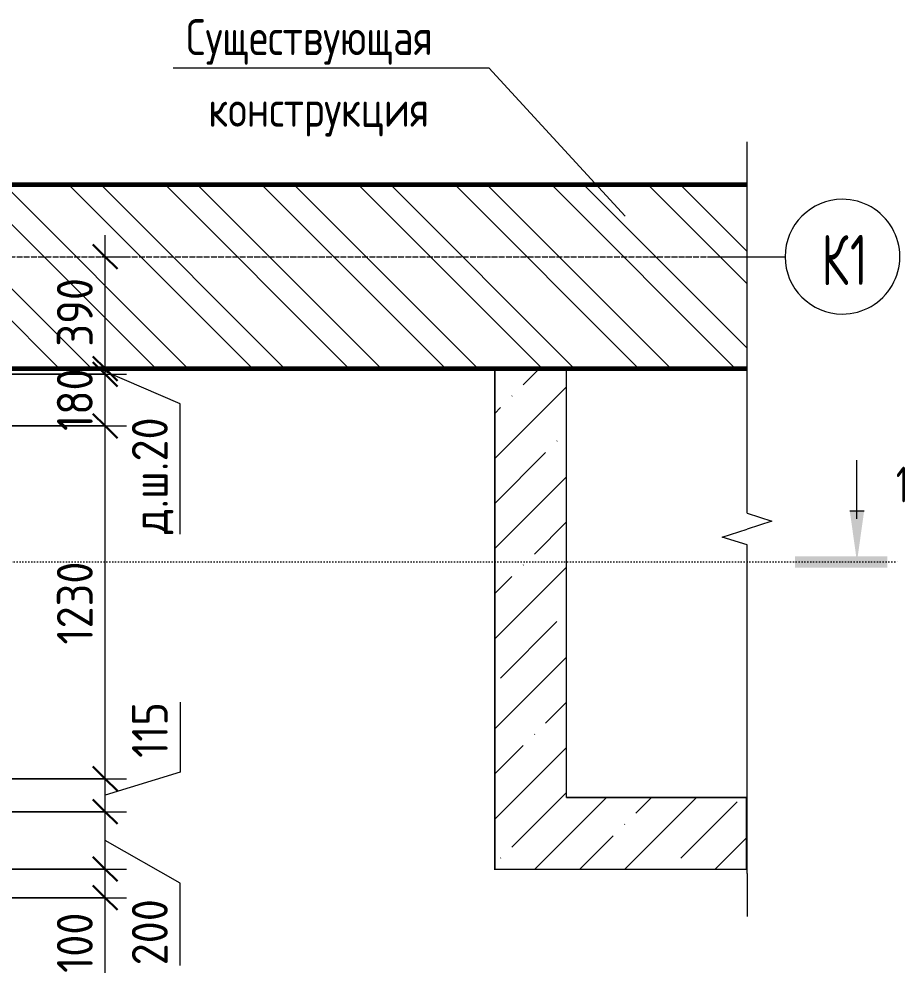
# Model space of a CAD drawing. Header units: millimetres. Extents: x -39853 to 12393, y -4903 to 80275.
# Drawn here: x -34657 to -31568, y 76688 to 80013 of the extents above; entities that cross this region are included whole.
import ezdxf

# ---------------------------------------------------------------- set-up
doc = ezdxf.new("R2010")
doc.units = ezdxf.units.MM
doc.linetypes.add('02 Штрихпунктирная _20 мм_', pattern=[25, 20, -2.5, 0, -2.5])
doc.linetypes.add('04 Пунктир 10мм', pattern=[10, 0, -10])
for name, color, linetype, lineweight in [('AA_Dim', 7, 'Continuous', 9), ('AA_Dim-50', 7, 'Continuous', 9), ('AA_Linii', 7, 'Continuous', 9), ('AA_Oformlenie', 7, 'Continuous', 9), ('AA_Razrez', 7, 'Continuous', 9), ('AA_Vinoska', 7, 'Continuous', 9), ('AF_Stena', 7, 'Continuous', 20), ('AF_Stena_Опалубка', 253, 'Continuous', 20), ('Оси', 7, 'Continuous', 9)]:
    doc.layers.add(name, color=color, linetype=linetype, lineweight=lineweight)
doc.styles.add('GOST Common', font='GOST Common.ttf', dxfattribs={"width": 0.85, "height": 125})
doc.styles.add('ISOCPEUR', font='isocpeur.ttf', dxfattribs={"width": 0.7, "height": 175})
doc.styles.add('ISOCPEUR_3', font='isocpeur.ttf', dxfattribs={"width": 0.7, "height": 125})
doc.styles.add('ISOCPEUR_4', font='isocpeur.ttf', dxfattribs={"width": 0.9, "height": 125})
doc.dimstyles.new('00_Точн_3_знака__прозр_', dxfattribs={"dimscale": 304.8, "dimtxt": 124.497647, "dimasz": 0.278871, "dimexe": 0.246063, "dimexo": 0.164042, "dimgap": 0.016404, "dimtad": 1, "dimdec": 3, "dimrnd": 0.001, "dimdsep": 46, "dimtxsty": 'ISOCPEUR_4', "dimblk1": 'OBLIQUE', "dimblk2": 'OBLIQUE', "dimsah": 1, "dimcen": 0.09, "dimdle": 0.246063, "dimazin": 0, "dimtfac": 1, "dimtdec": 4, "dimtix": 1, "dimtmove": 1, "dimatfit": 3, "dimfxl": 1, "dimtvp": 1, "dimtolj": 1, "dimtzin": 0, "dimlwd": 18, "dimlwe": 18, "dimarcsym": 2})
doc.dimstyles.new('00_Точн_3_знака__прозр__1', dxfattribs={"dimscale": 304.8, "dimtxt": 124.497647, "dimasz": 0.278871, "dimexe": 0.246063, "dimexo": 0.164042, "dimgap": 0.016404, "dimtad": 1, "dimdec": 3, "dimrnd": 0.001, "dimdsep": 46, "dimtxsty": 'ISOCPEUR_4', "dimblk1": 'OBLIQUE', "dimblk2": 'OBLIQUE', "dimsah": 1, "dimcen": 0.09, "dimdle": 0.246063, "dimazin": 0, "dimtfac": 1, "dimtdec": 4, "dimtix": 1, "dimtmove": 0, "dimatfit": 3, "dimfxl": 1, "dimtvp": 1, "dimtolj": 1, "dimtzin": 0, "dimlwd": 18, "dimlwe": 18, "dimarcsym": 2})

# ---------------------------------------------------------------- blocks, each defined once
blk = doc.blocks.new('011_ЛинияОбрыва _ЭлУзла_Линия_ - Тип 1-4160036-Схема расположения форшахты в_о 14_1-К1')
at = {"layer": 'AA_Oformlenie'}
for p, q in [((0, 0), (1145, 0)), ((1256.3, 0), (2400, 0))]:
    blk.add_line(p, q, dxfattribs=at)
blk = doc.blocks.new('Ось сетки - d_4мм-2765513-Схема расположения форшахты в_о 14_1-К1')
at = {"layer": 'Оси'}
for start, end in [(360, 180), (360, 180), (180, 360), (180, 360)]:
    blk.add_arc((0, 0), 4, start, end, dxfattribs=at)
blk = doc.blocks.new('010_Текст с выноской - Текст 2 строки-4027658-Схема расположения форшахты в_о 14_1-К1')
at = {"layer": 'AA_Vinoska'}
blk.add_line((-11, 0), (11, 0), dxfattribs=at)
blk = doc.blocks.new('Разрез - Номер узла_ спереди-394134-Схема расположения форшахты в_о 14_1-К1')
at = {"layer": 'AA_Razrez'}
for points in [[(7.329, 0.404), (7.329, -0.394), (0.873, -0.394), (0.873, 0.404)], [(3.497, -3.533), (2.503, -3.533), (3, 0)]]:
    blk.add_hatch(color=256, dxfattribs=at).paths.add_polyline_path(points)
for p, q in [((3, -3), (3, -7.096)), ((2.503, -3.533), (3.497, -3.533))]:
    blk.add_line(p, q, dxfattribs=at)
blk = doc.blocks.new('DIMBLOCK1-Схема расположения форшахты в_о 14_1-К1')
at = {"layer": 'AA_Dim-50', "lineweight": 30}
for p, q in [((-34356.8, 77050), (-34399.3, 77092.5)), ((-34356.8, 77050), (-34314.3, 77007.5)), ((-34356.8, 76950), (-34399.3, 76992.5)), ((-34356.8, 76950), (-34314.3, 76907.5))]:
    blk.add_line(p, q, dxfattribs=at)
at = {"layer": 'AA_Dim-50', "lineweight": 18}
for p, q in [((-34864.9, 77050), (-34281.8, 77050)), ((-34356.8, 77050), (-34864.9, 77050)), ((-34356.8, 76875), (-34356.8, 77050)), ((-34356.8, 76953.6), (-34356.8, 77000)), ((-34764.9, 76950), (-34281.8, 76950)), ((-34356.8, 76950), (-34764.9, 76950)), ((-34356.8, 76688.1), (-34356.8, 76953.6))]:
    blk.add_line(p, q, dxfattribs=at)
at = {"layer": 'AA_Dim-50', "color": 0, "lineweight": 18, "insert": (-34525.1, 76688.1), "char_height": 125, "width": 258.572, "attachment_point": 1, "rotation": 90, "line_spacing_factor": 1.149209, "style": 'ISOCPEUR_4'}
blk.add_mtext('100', dxfattribs=at)
blk = doc.blocks.new('_Oblique')
at = {"color": 0, "linetype": 'ByBlock', "lineweight": -2}
blk.add_line((-0.5, -0.5), (0.5, 0.5), dxfattribs=at)
blk = doc.blocks.new('DIMBLOCK2-Схема расположения форшахты в_о 14_1-К1')
at = {"layer": 'AA_Dim-50', "lineweight": 30}
for p, q in [((-34356.8, 77250), (-34399.3, 77292.5)), ((-34356.8, 77250), (-34314.3, 77207.5)), ((-34356.8, 77050), (-34399.3, 77092.5)), ((-34356.8, 77050), (-34314.3, 77007.5))]:
    blk.add_line(p, q, dxfattribs=at)
at = {"layer": 'AA_Dim-50', "lineweight": 18}
for p, q in [((-35064.9, 77250), (-34281.8, 77250)), ((-34356.8, 77250), (-35064.9, 77250)), ((-34356.8, 77050), (-34356.8, 77250)), ((-34095.3, 77001.5), (-34356.8, 77150)), ((-34864.9, 77050), (-34281.8, 77050)), ((-34356.8, 77050), (-34864.9, 77050)), ((-34095.3, 76714.5), (-34095.3, 77001.5))]:
    blk.add_line(p, q, dxfattribs=at)
at = {"layer": 'AA_Dim-50', "color": 0, "lineweight": 18, "insert": (-34263.6, 76714.5), "char_height": 125, "width": 284.429, "attachment_point": 1, "rotation": 90, "line_spacing_factor": 1.149209, "style": 'ISOCPEUR_4'}
blk.add_mtext('200', dxfattribs=at)
blk = doc.blocks.new('DIMBLOCK3-Схема расположения форшахты в_о 14_1-К1')
at = {"layer": 'AA_Dim-50', "lineweight": 18}
for p, q in [((-34095.3, 77631.7), (-34095.3, 77387.7)), ((-34095.3, 77387.7), (-34356.8, 77307.5)), ((-34864.9, 77365), (-34281.8, 77365)), ((-34356.8, 77365), (-34864.9, 77365)), ((-34356.8, 77250), (-34356.8, 77365)), ((-35064.9, 77250), (-34281.8, 77250)), ((-34356.8, 77250), (-35064.9, 77250))]:
    blk.add_line(p, q, dxfattribs=at)
at = {"layer": 'AA_Dim-50', "lineweight": 30}
for p, q in [((-34356.8, 77365), (-34399.3, 77407.5)), ((-34356.8, 77365), (-34314.3, 77322.5)), ((-34356.8, 77250), (-34399.3, 77292.5)), ((-34356.8, 77250), (-34314.3, 77207.5))]:
    blk.add_line(p, q, dxfattribs=at)
at = {"layer": 'AA_Dim-50', "color": 0, "lineweight": 18, "insert": (-34263.6, 77437.7), "char_height": 125, "width": 232.715, "attachment_point": 1, "rotation": 90, "line_spacing_factor": 1.149209, "style": 'ISOCPEUR_4'}
blk.add_mtext('115', dxfattribs=at)
blk = doc.blocks.new('DIMBLOCK4-Схема расположения форшахты в_о 14_1-К1')
at = {"layer": 'AA_Dim-50', "lineweight": 30}
for p, q in [((-34356.8, 78595), (-34399.3, 78637.5)), ((-34356.8, 78595), (-34314.3, 78552.5)), ((-34356.8, 77365), (-34399.3, 77407.5)), ((-34356.8, 77365), (-34314.3, 77322.5))]:
    blk.add_line(p, q, dxfattribs=at)
at = {"layer": 'AA_Dim-50', "lineweight": 18}
for p, q in [((-34864.9, 78595), (-34281.8, 78595)), ((-34356.8, 78595), (-34864.9, 78595)), ((-34356.8, 77365), (-34356.8, 78595)), ((-34864.9, 77365), (-34281.8, 77365)), ((-34356.8, 77365), (-34864.9, 77365))]:
    blk.add_line(p, q, dxfattribs=at)
at = {"layer": 'AA_Dim-50', "color": 0, "lineweight": 18, "insert": (-34525.1, 77832.7), "char_height": 125, "width": 353.382, "attachment_point": 1, "rotation": 90, "line_spacing_factor": 1.149209, "style": 'ISOCPEUR_4'}
blk.add_mtext('1230', dxfattribs=at)
blk = doc.blocks.new('DIMBLOCK5-Схема расположения форшахты в_о 14_1-К1')
at = {"layer": 'AA_Dim-50', "lineweight": 30}
for p, q in [((-34356.8, 78775), (-34399.3, 78817.5)), ((-34356.8, 78775), (-34314.3, 78732.5)), ((-34356.8, 78595), (-34399.3, 78637.5)), ((-34356.8, 78595), (-34314.3, 78552.5))]:
    blk.add_line(p, q, dxfattribs=at)
at = {"layer": 'AA_Dim-50', "lineweight": 18}
for p, q in [((-34764.9, 78775), (-34281.8, 78775)), ((-34356.8, 78775), (-34764.9, 78775)), ((-34356.8, 78595), (-34356.8, 78775)), ((-34864.9, 78595), (-34281.8, 78595)), ((-34356.8, 78595), (-34864.9, 78595))]:
    blk.add_line(p, q, dxfattribs=at)
at = {"layer": 'AA_Dim-50', "color": 0, "lineweight": 18, "insert": (-34525.1, 78577.2), "char_height": 125, "width": 258.572, "attachment_point": 1, "rotation": 90, "line_spacing_factor": 1.149209, "style": 'ISOCPEUR_4'}
blk.add_mtext('180', dxfattribs=at)
blk = doc.blocks.new('DIMBLOCK6-Схема расположения форшахты в_о 14_1-К1')
at = {"layer": 'AA_Dim-50', "lineweight": 30}
for p, q in [((-34356.8, 78795), (-34399.3, 78837.5)), ((-34356.8, 78775), (-34399.3, 78817.5)), ((-34356.8, 78795), (-34314.3, 78752.5)), ((-34356.8, 78775), (-34314.3, 78732.5))]:
    blk.add_line(p, q, dxfattribs=at)
at = {"layer": 'AA_Dim-50', "lineweight": 18}
for p, q in [((-34764.9, 78775), (-34281.8, 78775)), ((-34356.8, 78775), (-34764.9, 78775)), ((-34366.9, 78795), (-34281.8, 78795)), ((-34356.8, 78795), (-34366.9, 78795)), ((-34356.8, 78775), (-34356.8, 78795)), ((-34095.3, 78672.3), (-34356.8, 78785)), ((-34095.3, 78217.7), (-34095.3, 78672.3))]:
    blk.add_line(p, q, dxfattribs=at)
at = {"layer": 'AA_Dim-50', "color": 0, "lineweight": 18, "insert": (-34263.6, 78217.7), "char_height": 125, "width": 485.541, "attachment_point": 1, "rotation": 90, "line_spacing_factor": 1.149209, "style": 'ISOCPEUR_4'}
blk.add_mtext('д.ш.20', dxfattribs=at)
blk = doc.blocks.new('DIMBLOCK7-Схема расположения форшахты в_о 14_1-К1')
at = {"layer": 'AA_Dim-50', "lineweight": 18}
for p, q in [((-34356.8, 78795), (-34356.8, 79260)), ((-34366.9, 79185), (-34281.8, 79185)), ((-34356.8, 79185), (-34366.9, 79185)), ((-34366.9, 78795), (-34281.8, 78795)), ((-34356.8, 78795), (-34366.9, 78795))]:
    blk.add_line(p, q, dxfattribs=at)
at = {"layer": 'AA_Dim-50', "lineweight": 30}
for p, q in [((-34356.8, 79185), (-34399.3, 79227.5)), ((-34356.8, 79185), (-34314.3, 79142.5)), ((-34356.8, 78795), (-34399.3, 78837.5)), ((-34356.8, 78795), (-34314.3, 78752.5))]:
    blk.add_line(p, q, dxfattribs=at)
at = {"layer": 'AA_Dim-50', "color": 0, "lineweight": 18, "insert": (-34525.1, 78871.4), "char_height": 125, "width": 284.429, "attachment_point": 1, "rotation": 90, "line_spacing_factor": 1.149209, "style": 'ISOCPEUR_4'}
blk.add_mtext('390', dxfattribs=at)

msp = doc.modelspace()

# ---------------------------------------------------------------- hatches: boundary and pattern name
at = {"layer": 'AA_Oformlenie'}
h = msp.add_hatch(dxfattribs=at)
h.set_pattern_fill('FP_3', color=250, style=0, pattern_type=2)
h.set_pattern_definition([(45, (-29560.04, 39488.23), (-157.1545, 157.1545), []), (45, (-29402.88, 39488.23), (-157.1545, 157.1545), [277.813, -55.563, 1.676, -53.886])])
h.paths.add_polyline_path([(-32120.2627, 77049.9563), (-32120.2627, 77299.9563), (-32748.2903, 77299.9563), (-32748.2903, 78794.9563), (-32998.2903, 78794.9563), (-32998.2903, 77049.9563)])
at = {"layer": 'AF_Stena', "lineweight": 9}
h = msp.add_hatch(dxfattribs=at)
h.set_pattern_fill('FP_2', color=256, style=0, pattern_type=2)
h.set_pattern_definition([(135, (-29560.04, 39488.23), (-168.3798, -168.3798), []), (135, (-29447.78, 39488.23), (-168.3798, -168.3798), [])])
h.paths.add_polyline_path([(-32118.2903, 78794.9563), (-32118.2903, 79434.9563), (-39290.4199, 79434.9563), (-39290.4199, 79171.265), (-39251.1672, 79171.265), (-39251.1672, 79114.9563), (-39290.4199, 79114.9563), (-39203.8174, 79087.4563), (-39290.4199, 79059.9563), (-39290.4199, 78794.9563), (-32748.2903, 78794.9563)])

# ---------------------------------------------------------------- linework, layer by layer
at = {"layer": 'AA_Linii'}
for p, q in [((-32998.2903, 78794.9563), (-32998.2903, 77049.9563)), ((-32748.2903, 78794.9563), (-32998.2903, 78794.9563)), ((-32998.2903, 77049.9563), (-32998.2903, 78794.9563)), ((-32748.2903, 77299.9563), (-32748.2903, 78794.9563)), ((-32748.2903, 77299.9563), (-32748.2903, 78794.9563)), ((-32120.2627, 77299.9563), (-32748.2903, 77299.9563)), ((-32748.2903, 77299.9563), (-32120.2627, 77299.9563)), ((-32120.2627, 77049.9563), (-32120.2627, 77299.9563)), ((-33000.2627, 77049.9563), (-32120.2627, 77049.9563)), ((-32998.2903, 77049.9563), (-32120.2627, 77049.9563))]:
    msp.add_line(p, q, dxfattribs=at)
at = {"layer": 'AA_Razrez', "linetype": '04 Пунктир 10мм'}
msp.add_line((-38915.672, 78120.8608), (-31584.9978, 78120.8608), dxfattribs=at)
at = {"layer": 'AA_Vinoska'}
for p, q in [((-32543.6418, 79326.0452), (-33019.074, 79843.7115)), ((-32118.2903, 79434.9563), (-32118.2903, 79584.9563)), ((-32118.2903, 78291.265), (-32031.6401, 78263.1106)), ((-32031.6401, 78263.1106), (-32118.2903, 78234.9563)), ((-32204.8928, 78207.4563), (-32118.2903, 78234.9563)), ((-32118.2903, 78179.9563), (-32204.8928, 78207.4563)), ((-32118.2903, 77034.9563), (-32118.2903, 76884.9563))]:
    msp.add_line(p, q, dxfattribs=at)
at = {"layer": 'AF_Stena_Опалубка', "lineweight": 60}
for p, q in [((-32118.2903, 79434.9563), (-39290.4199, 79434.9563)), ((-39290.4199, 78794.9563), (-32118.2903, 78794.9563))]:
    msp.add_line(p, q, dxfattribs=at)
at = {"layer": 'Оси', "linetype": '02 Штрихпунктирная _20 мм_'}
msp.add_line((-39459.4285, 79184.9563), (-32235.5087, 79184.9563), dxfattribs=at)
at = {"layer": 'Оси'}
msp.add_line((-32235.5087, 79184.9563), (-31985.5087, 79184.9563), dxfattribs=at)

# ---------------------------------------------------------------- block references
at = {"layer": 'AA_Oformlenie', "rotation": 89.9999999999999}
msp.add_blockref('011_ЛинияОбрыва _ЭлУзла_Линия_ - Тип 1-4160036-Схема расположения форшахты в_о 14_1-К1', (-32118.2903, 77034.9563), dxfattribs=at)
at = {"layer": 'AA_Razrez', "xscale": 49.99999999999998, "yscale": 49.99999999999998, "zscale": 49.99999999999998, "rotation": 180}
msp.add_blockref('Разрез - Номер узла_ спереди-394134-Схема расположения форшахты в_о 14_1-К1', (-31584.9978, 78120.8608), dxfattribs=at)
at = {"layer": 'AA_Vinoska', "xscale": 50, "yscale": 50, "zscale": 50}
msp.add_blockref('010_Текст с выноской - Текст 2 строки-4027658-Схема расположения форшахты в_о 14_1-К1', (-33569.074, 79843.7115), dxfattribs=at)
at = {"layer": 'Оси', "xscale": 49.99999999999998, "yscale": 49.99999999999998, "zscale": 49.99999999999998, "rotation": 269.9999999999995}
msp.add_blockref('Ось сетки - d_4мм-2765513-Схема расположения форшахты в_о 14_1-К1', (-31785.5087, 79184.9563), dxfattribs=at)

# ---------------------------------------------------------------- texts
at = {"layer": 'AA_Razrez', "insert": (-31599.0265, 78453.2064), "char_height": 125, "width": 53.312219, "attachment_point": 1, "style": 'ISOCPEUR_3'}
msp.add_mtext('\\fISOCPEUR|b0|i0|c204|p34|;\\W.7;1', dxfattribs=at)
at = {"layer": 'AA_Vinoska', "char_height": 125, "attachment_point": 1, "style": 'GOST Common'}
for s, insert, width in [('Существующая', (-34074.5973, 80012.8267), 1219.767531), ('конструкция', (-33997.2473, 79762.8267), 1032.373078)]:
    msp.add_mtext(s, dxfattribs=dict(at, insert=insert, width=width))
at = {"layer": 'Оси', "char_height": 175, "attachment_point": 1, "style": 'ISOCPEUR'}
for s, insert, width in [('\\fISOCPEUR|b0|i0|c204|p34|;\\W.7;К', (-31858.9451, 79261.156), 120.653969), ('\\fISOCPEUR|b0|i0|c204|p34|;\\W.7;1', (-31759.3956, 79261.156), 75.759469)]:
    msp.add_mtext(s, dxfattribs=dict(at, insert=insert, width=width))

# ---------------------------------------------------------------- dimensions: what is measured, and where the dimension line sits
at = {"layer": 'AA_Dim', "lineweight": 18}
for base, p1, p2, override, picture, middle in [((-34356.7811, 79184.9563), (-34416.8852, 78794.9563), (-34416.8852, 79184.9563), {"dimpost": '<>', "dimfxl": 390}, 'DIMBLOCK7-Схема расположения форшахты в_о 14_1-К1', (-34424.2811, 78989.9563)), ((-34356.7811, 78774.9563), (-34914.8743, 78594.9563), (-34814.8743, 78774.9563), {"dimpost": '<>', "dimfxl": 205.912603}, 'DIMBLOCK5-Схема расположения форшахты в_о 14_1-К1', (-34424.2811, 78684.9563)), ((-34356.7811, 78594.9563), (-34914.8743, 77364.9563), (-34914.8743, 78594.9563), {"dimpost": '<>', "dimfxl": 1230}, 'DIMBLOCK4-Схема расположения форшахты в_о 14_1-К1', (-34424.2811, 77979.9563))]:
    dim = msp.add_linear_dim(base=base, p1=p1, p2=p2, angle=90, dimstyle='00_Точн_3_знака__прозр__1', override=override, dxfattribs=at)
    dim.commit()
    dim.dimension.update_dxf_attribs({"geometry": picture, "text_midpoint": middle})
for base, p1, p2, override, picture, middle in [((-34356.7811, 78794.9563), (-34814.8743, 78774.9563), (-34416.8852, 78794.9563), {"dimpost": 'д.ш.<>', "dimfxl": 398.491331}, 'DIMBLOCK6-Схема расположения форшахты в_о 14_1-К1', (-34180.2906, 78460.477)), ((-34356.7811, 77364.9563), (-35114.8743, 77249.9563), (-34914.8743, 77364.9563), {"dimpost": '<>', "dimfxl": 230.70544}, 'DIMBLOCK3-Схема расположения форшахты в_о 14_1-К1', (-34180.2906, 77554.1012)), ((-34356.7811, 77249.9563), (-34914.8743, 77049.9563), (-35114.8743, 77249.9563), {"dimpost": '<>', "dimfxl": 282.842712}, 'DIMBLOCK2-Схема расположения форшахты в_о 14_1-К1', (-34180.2906, 76856.6709)), ((-34356.7811, 77049.9563), (-34814.8743, 76949.9563), (-34914.8743, 77049.9563), {"dimpost": '<>', "dimfxl": 141.421356}, 'DIMBLOCK1-Схема расположения форшахты в_о 14_1-К1', (-34441.7548, 76817.4203))]:
    dim = msp.add_linear_dim(base=base, p1=p1, p2=p2, angle=90, dimstyle='00_Точн_3_знака__прозр_', override=override, dxfattribs=at)
    dim.commit()
    dim.dimension.update_dxf_attribs({"geometry": picture, "text_midpoint": middle, "dimtype": 160, "text_rotation": 90})

doc.saveas('drawing.dxf')
